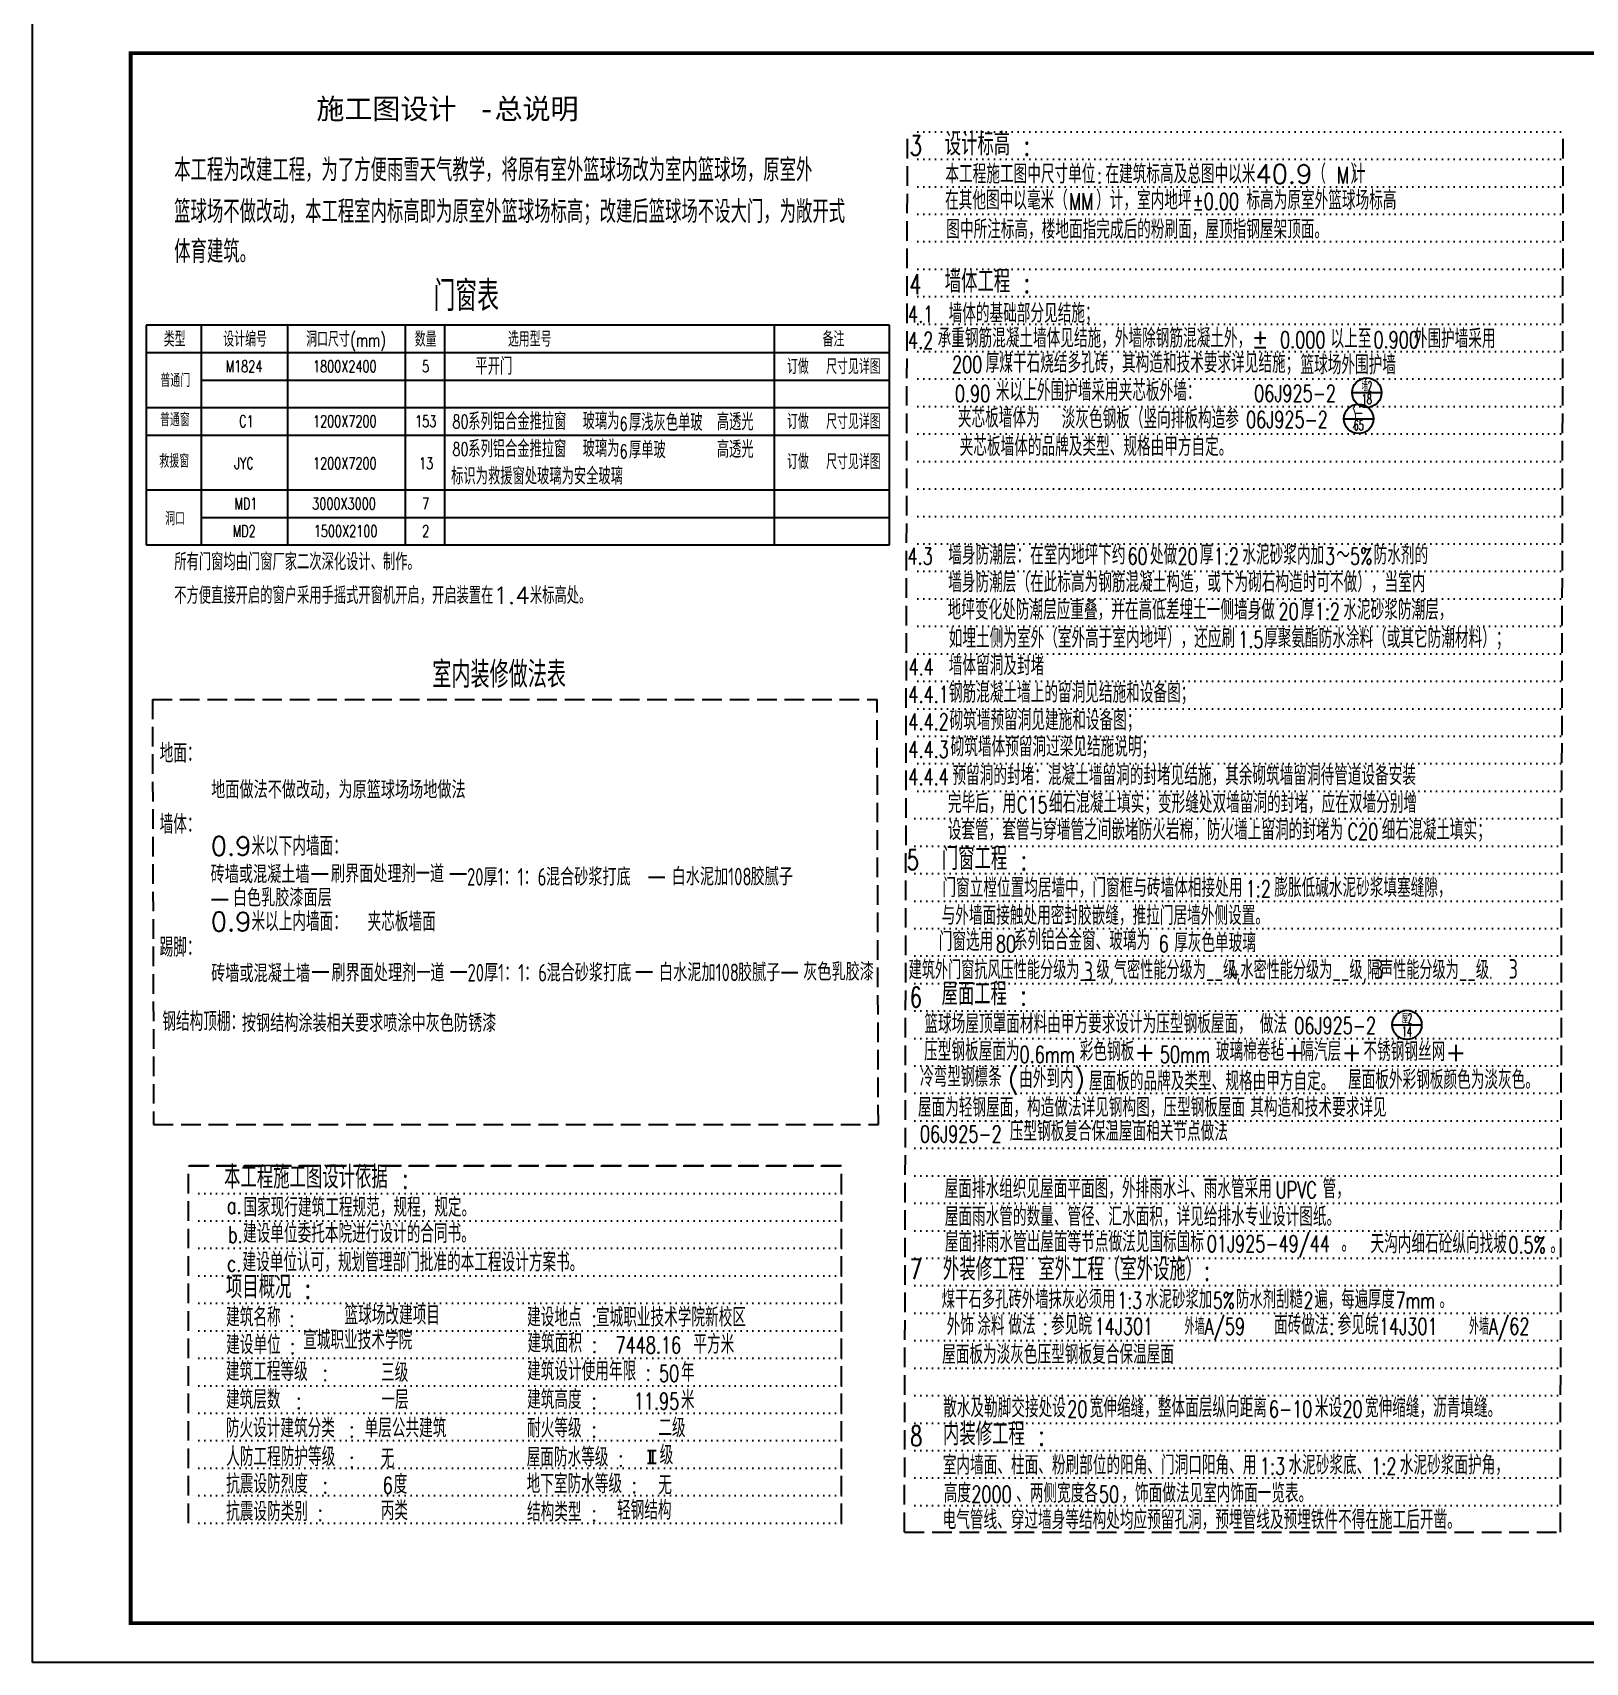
# Model space of a CAD drawing. Extents: x 962303 to 1579583, y -174742 to 224716.
# Drawn here: x 1334333 to 1373874, y 140258 to 181783 of the extents above; entities that cross this region are included whole.
import ezdxf
from ezdxf.enums import TextEntityAlignment as Align

# ---------------------------------------------------------------- set-up
doc = ezdxf.new("R2010")
doc.units = 0
doc.header["$LTSCALE"] = 1000
doc.header["$MEASUREMENT"] = 0
for name, pattern in [('ACAD_ISO07W100', [3, 0, -3]), ('DASH', [0.35, 0.25, -0.1]), ('SOLID', [0])]:
    doc.linetypes.add(name, pattern=pattern)
for name, color, linetype in [('1', 140, 'Continuous'), ('COLUMN', 9, 'Continuous'), ('F', 251, 'Continuous'), ('PUB_DIM', 3, 'Continuous'), ('PUB_TAB', 7, 'Continuous'), ('PUB_TITLE', 4, 'Continuous'), ('WIN', 3, 'Continuous'), ('管1', 7, 'Continuous'), ('设计说明、门窗文字', 7, 'Continuous'), ('说明改字', 4, 'Continuous')]:
    doc.layers.add(name, color=color, linetype=linetype)
doc.styles.add('_TCH_DIM', font='SIMPLEX', dxfattribs={"bigfont": 'GBCBIG'})
doc.styles.add('_TCH_WDTABLE', font='SIMPLEX', dxfattribs={"bigfont": 'GBCBIG'})
doc.styles.add('COMP', font='complex', dxfattribs={"bigfont": 'hztxt'})
doc.styles.add('TSSD_Dimension', font='tssdeng.shx', dxfattribs={"width": 0.75, "bigfont": 'Hztxt.shx'})
doc.styles.add('样式 1', font='GBENOR', dxfattribs={"width": 0.8, "bigfont": 'HZTXT'})
doc.styles.add('黑体', font='simhei.ttf', dxfattribs={"height": 4.3})

# ---------------------------------------------------------------- blocks, each defined once
blk = doc.blocks.new('_INDEX')
blk.add_line((-0.5, 0), (0.5, 0))
blk.add_circle((0, 0), 0.5)
at = {"style": 'COMP'}
for tag, width, p, p2 in [('1', 2.333333, (-0.17, 0.05), (0.17, 0.05)), ('-', 1.166667, (-0.17, -0.39), (0.17, -0.39))]:
    blk.add_attdef(tag, text='', height=0.34, dxfattribs=dict(at, width=width)).set_placement(p, p2, align=Align.FIT)

msp = doc.modelspace()

# ---------------------------------------------------------------- linework, layer by layer
for p, q in [((1341437.6, 160349.1), (1341859.8, 160349.1)), ((1344957.4, 160349.1), (1345379.6, 160349.1)), ((1350013.8, 160267.1), (1350436.1, 160267.1)), ((1338888.3, 159697.7), (1339310.5, 159697.7)), ((1341451.7, 157854.7), (1341873.9, 157854.7)), ((1344971.5, 157854.7), (1345393.8, 157854.7)), ((1349692.9, 157854.7), (1350115.2, 157854.7)), ((1353400.2, 157834.1), (1353822.4, 157834.1)), ((1349987.6, 145657.1), (1350212, 145657.1)), ((1349987.6, 145338.1), (1350212, 145338.1)), ((1350054.9, 145657.1), (1350054.9, 145338.1)), ((1350116.7, 145657.1), (1350116.7, 145338.1))]:
    msp.add_line(p, q)
at = {"layer": 'F', "linetype": 'DASH', "ltscale": 2}
for p, q in [((1356537.4, 143578.9), (1356612.1, 179257.5)), ((1373237.1, 143578.9), (1373311.7, 179257.5)), ((1337383.8, 164794.6), (1337415.4, 153962.4)), ((1337383.8, 164794.6), (1355838.8, 164794.6)), ((1355870.4, 153962.4), (1355838.8, 164794.6)), ((1337415.4, 153962.4), (1355870.4, 153962.4)), ((1338303.3, 143808.5), (1338303.3, 152908.5)), ((1338303.3, 152908.5), (1354928.3, 152908.5)), ((1354928.3, 152908.5), (1338303.3, 152908.5)), ((1354928.3, 152908.5), (1338303.3, 152908.5)), ((1354928.3, 143808.5), (1354928.3, 152908.5)), ((1356537.4, 143578.9), (1373237.1, 143578.9))]:
    msp.add_line(p, q, dxfattribs=at)
at = {"layer": 'F', "linetype": 'ACAD_ISO07W100', "ltscale": 0.05}
for p, q in [((1373237.1, 179257.5), (1356612.1, 179257.5)), ((1373237.1, 179257.5), (1356612.1, 179257.5)), ((1373237.1, 178557.5), (1356612.1, 178557.5)), ((1373237.1, 177857.5), (1356612.1, 177857.5)), ((1373237.1, 177157.5), (1356612.1, 177157.5)), ((1373237.1, 176457.5), (1356612.1, 176457.5)), ((1373237.1, 175757.5), (1356612.1, 175757.5)), ((1373237.1, 175057.5), (1356612.1, 175057.5)), ((1373237.1, 174357.5), (1356612.1, 174357.5)), ((1373237.1, 173657.5), (1356612.1, 173657.5)), ((1373237.1, 172957.5), (1356612.1, 172957.5)), ((1373237.1, 172257.5), (1356612.1, 172257.5)), ((1373237.1, 171557.5), (1356612.1, 171557.5)), ((1373237.1, 170857.5), (1356612.1, 170857.5)), ((1373237.1, 170157.5), (1356612.1, 170157.5)), ((1373237.1, 169457.5), (1356612.1, 169457.5)), ((1373237.1, 168757.5), (1356612.1, 168757.5)), ((1373237.1, 168057.5), (1356612.1, 168057.5)), ((1373237.1, 167357.5), (1356612.1, 167357.5)), ((1373237.1, 166657.5), (1356612.1, 166657.5)), ((1373237.1, 166657.5), (1356612.1, 166657.5)), ((1373237.1, 166657.5), (1356612.1, 166657.5)), ((1373237.1, 165957.5), (1356612.1, 165957.5)), ((1373237.1, 165257.5), (1356612.1, 165257.5)), ((1373237.1, 165257.5), (1356612.1, 165257.5)), ((1373237.1, 165257.5), (1356612.1, 165257.5)), ((1373237.1, 164557.5), (1356612.1, 164557.5)), ((1373237.1, 163857.5), (1356612.1, 163857.5)), ((1373237.1, 163857.5), (1356612.1, 163857.5)), ((1373237.1, 163157.5), (1356612.1, 163157.5)), ((1373237.1, 162457.5), (1356612.1, 162457.5)), ((1373237.1, 162457.5), (1356612.1, 162457.5)), ((1373162.4, 161757.5), (1356537.4, 161757.5)), ((1373162.4, 161057.5), (1356537.4, 161057.5)), ((1373162.4, 160357.5), (1356537.4, 160357.5)), ((1373162.4, 159657.5), (1356537.4, 159657.5)), ((1373162.4, 158957.5), (1356537.4, 158957.5)), ((1373162.4, 158257.5), (1356537.4, 158257.5)), ((1373162.4, 157557.5), (1356537.4, 157557.5)), ((1373162.4, 156857.5), (1356537.4, 156857.5)), ((1373162.4, 156157.5), (1356537.4, 156157.5)), ((1373162.4, 155457.5), (1356537.4, 155457.5)), ((1373162.4, 154757.5), (1356537.4, 154757.5)), ((1373162.4, 154057.5), (1356537.4, 154057.5)), ((1373162.4, 153357.5), (1356537.4, 153357.5)), ((1373162.4, 152657.5), (1356537.4, 152657.5)), ((1354928.3, 152208.5), (1338303.3, 152208.5)), ((1373162.4, 151957.5), (1356537.4, 151957.5)), ((1354928.3, 151508.5), (1338303.3, 151508.5)), ((1373162.4, 151257.5), (1356537.4, 151257.5)), ((1354928.3, 150808.5), (1338303.3, 150808.5)), ((1354928.3, 150808.5), (1338303.3, 150808.5)), ((1373162.4, 150557.5), (1356537.4, 150557.5)), ((1354928.3, 150108.5), (1338303.3, 150108.5)), ((1354928.3, 150108.5), (1338303.3, 150108.5)), ((1373162.4, 149857.5), (1356537.4, 149857.5)), ((1354928.3, 149408.5), (1338303.3, 149408.5)), ((1373162.4, 149157.5), (1356537.4, 149157.5)), ((1354928.3, 148708.5), (1338303.3, 148708.5)), ((1373162.4, 148457.5), (1356537.4, 148457.5)), ((1354928.3, 148008.5), (1338303.3, 148008.5)), ((1373162.4, 147757.5), (1356537.4, 147757.5)), ((1354928.3, 147308.5), (1338303.3, 147308.5)), ((1373162.4, 147057.5), (1356537.4, 147057.5)), ((1354928.3, 146608.5), (1338303.3, 146608.5)), ((1373162.4, 146357.5), (1356537.4, 146357.5)), ((1354928.3, 145908.5), (1338303.3, 145908.5)), ((1354928.3, 145908.5), (1338303.3, 145908.5)), ((1373162.4, 145657.5), (1356537.4, 145657.5)), ((1354928.3, 145208.5), (1338303.3, 145208.5)), ((1373162.4, 144957.5), (1356537.4, 144957.5)), ((1354928.3, 144508.5), (1338303.3, 144508.5)), ((1373162.4, 144257.5), (1356537.4, 144257.5)), ((1354928.3, 143808.5), (1338303.3, 143808.5))]:
    msp.add_line(p, q, dxfattribs=at)
at = {"layer": 'PUB_TAB'}
for p, q in [((1356156.6, 174330.5), (1337223.7, 174330.5)), ((1337223.7, 174330.5), (1337223.7, 168730.5)), ((1353218.5, 174330.5), (1353218.5, 168730.5)), ((1356156.6, 168730.5), (1356156.6, 174330.5)), ((1337223.7, 170130.5), (1356156.6, 170130.5))]:
    msp.add_line(p, q, dxfattribs=at)
for points in [[(1338623.7, 174330.5), (1338623.7, 168730.5)], [(1340823.7, 174330.5), (1340823.7, 168730.5)], [(1343823.7, 174330.5), (1343823.7, 168730.5)], [(1344823.7, 174330.5), (1344823.7, 168730.5)], [(1337223.7, 173630.5), (1356156.6, 173630.5)], [(1338623.7, 172930.5), (1356156.6, 172930.5)], [(1337223.7, 172230.5), (1356156.6, 172230.5)], [(1337223.7, 171530.5), (1356156.6, 171530.5)], [(1338623.7, 169430.5), (1356156.6, 169430.5)], [(1337223.7, 168730.5), (1356156.6, 168730.5)]]:
    msp.add_lwpolyline(points, dxfattribs=at)
at = {"layer": 'PUB_TITLE'}
msp.add_lwpolyline([(1334333.3, 140258.1), (1334333.3, 182258.1), (1408633.3, 182258.1), (1408633.3, 140258.1)], close=True, dxfattribs=at)
at = {"layer": 'PUB_TITLE', "const_width": 100}
msp.add_lwpolyline([(1336833.3, 141258.1), (1407633.3, 141258.1), (1407633.3, 181258.1), (1336833.3, 181258.1)], close=True, dxfattribs=at)

# ---------------------------------------------------------------- block references
at = {"layer": 'PUB_DIM'}
ref = msp.add_blockref('_INDEX', (1368308, 172609.2), dxfattribs=dict(at, xscale=750, yscale=750, zscale=750))
ref.add_attrib('1', '墙2', dxfattribs={"layer": '0', "height": 255, "style": 'COMP', "width": 0.6}).set_placement((1368180.5, 172646.7), (1368435.5, 172646.7), align=Align.FIT)
ref.add_attrib('-', '18', dxfattribs={"layer": '0', "height": 255, "style": 'COMP', "width": 0.724138}).set_placement((1368180.5, 172316.7), (1368435.5, 172316.7), align=Align.FIT)
ref = msp.add_blockref('_INDEX', (1368101.6, 171941), dxfattribs=dict(at, xscale=750, yscale=750, zscale=750))
ref.add_attrib('1', '-', dxfattribs={"layer": '0', "height": 255, "style": 'COMP', "width": 1.166667}).set_placement((1367974.1, 171978.5), (1368229.1, 171978.5), align=Align.FIT)
ref.add_attrib('-', '65', dxfattribs={"layer": '0', "height": 255, "style": 'COMP', "width": 0.617647}).set_placement((1367974.1, 171648.5), (1368229.1, 171648.5), align=Align.FIT)
ref = msp.add_blockref('_INDEX', (1369329.6, 156500.7), dxfattribs=dict(at, xscale=750, yscale=750, zscale=750))
ref.add_attrib('1', '屋2', dxfattribs={"layer": '0', "height": 255, "style": 'COMP', "width": 0.6}).set_placement((1369202.1, 156538.2), (1369457.1, 156538.2), align=Align.FIT)
ref.add_attrib('-', '14', dxfattribs={"layer": '0', "height": 255, "style": 'COMP', "width": 0.677419}).set_placement((1369202.1, 156208.2), (1369457.1, 156208.2), align=Align.FIT)

# ---------------------------------------------------------------- texts
at = {"style": '_TCH_DIM'}
for s, height, p in [('墙体的基础部分见结施；', 482.27, (1357659.3, 174392.9)), ('承重钢筋混凝土墙体见结施，外墙除钢筋混凝土外，±', 482.27, (1357378.4, 173757.1)), ('以上至   外围护墙采用', 482.27, (1367384.6, 173743.6)), ('厚煤干石烧结多孔砖，其构造和技术要求详见结施；', 482.27, (1358602.8, 173114.1)), ('篮球场外围护墙', 482.27, (1366620, 173075.2)), ('米以上外围护墙采用夹芯板外墙：', 482.27, (1358865.3, 172396.4)), ('夹芯板墙体为', 482.27, (1357895.6, 171718.1)), ('淡灰色钢板（竖向排板构造参        ）', 482.27, (1360538.6, 171697)), ('夹芯板墙体的品牌及类型、规格由甲方自定。', 482.27, (1357941.4, 170994.4)), ('墙身防潮层：在室内地坪下约', 482.27, (1357650.4, 168230.4)), ('处做', 482.27, (1362785.6, 168230.4)), ('厚', 482.3, (1364059.2, 168230.4)), ('水泥砂浆内加', 482.27, (1365138.8, 168230.4)), ('防水剂的', 482.27, (1368482, 168230.4)), ('～', 482.3, (1367530.9, 168230.4)), ('墙身防潮层（在此标高为钢筋混凝土构造，或下为砌石构造时可不做），当室内', 482.27, (1357648.7, 167524.2)), ('地坪变化处防潮层应重叠，并在高低差埋土一侧墙身做', 482.27, (1357634.4, 166823.9)), ('水泥砂浆防潮层，', 482.27, (1367711, 166823.9)), ('厚', 482.3, (1366631.3, 166823.9)), ('如埋土侧为室外（室外高于室内地坪），还应刷', 482.27, (1357662.7, 166106.1)), ('厚聚氨酯防水涂料（或其它防潮材料）；', 482.27, (1365692.1, 166106.1)), ('墙体留洞及封堵', 482.27, (1357662.5, 165409)), ('钢筋混凝土墙上的留洞见结施和设备图；', 482.27, (1357666.4, 164708.7)), ('砌筑墙预留洞见建施和设备图；', 482.27, (1357682.4, 164008.5)), ('地面：', 482.27, (1337568.4, 163181.3, -1135.1)), ('砌筑墙体预留洞过梁见结施说明；', 482.27, (1357710.4, 163336.2)), ('预留洞的封堵：混凝土墙留洞的封堵见结施，其余砌筑墙留洞待管道设备安装', 482.27, (1357756.1, 162607.9)), ('完毕后，用', 482.27, (1357642.3, 161897.5)), ('细石混凝土填实；变形缝处双墙留洞的封堵，应在双墙分别增', 482.27, (1360211.9, 161897.5)), ('墙体：', 482.27, (1337568.4, 161373.1, -1135.1)), ('设套管，套管与穿墙管之间嵌堵防火岩棉，防火墙上留洞的封堵为', 482.27, (1357636.8, 161212.1)), ('细石混凝土填实；', 482.27, (1368689.1, 161212.1)), ('0.9米以下内墙面：', 482.27, (1338872.1, 160815.2, -1135.1)), ('0.9米以上内墙面：', 482.27, (1338872.1, 158892.8, -1135.1)), ('夹芯板墙面', 482.27, (1342863.6, 158887.3, -1135.1)), ('踢脚：', 482.27, (1337568.4, 158237.8, -1135.1)), ('钢结构顶棚：', 482.27, (1337637.2, 156346.1)), ('做法', 482.27, (1365583.7, 156277.1)), ('压型钢板屋面为', 482.27, (1357036.3, 155581.9)), ('彩色钢板+', 482.27, (1360998, 155581.9)), ('玻璃棉卷毡+', 482.27, (1364465.3, 155581.9)), ('隔汽层+', 482.27, (1366612.9, 155578.1)), ('不锈钢钢丝网+', 482.27, (1368223.2, 155578.1)), ('冷弯型钢檩条', 482.27, (1356930.5, 154921.4)), ('(由外到内)', 482.27, (1359164.7, 154888.8)), ('屋面板的品牌及类型、规格由甲方自定。', 482.27, (1361233.3, 154828.4)), ('屋面板外彩钢板颜色为淡灰色。', 482.27, (1367830.3, 154862.4)), ('其构造和技术要求详见', 482.27, (1365340.5, 154154)), ('压型钢板复合保温屋面相关节点做法', 482.27, (1359217.2, 153540.6))]:
    msp.add_text(s, height=height, dxfattribs=at).set_placement(p)
for s, height, style, width, p in [('4.1', 425, '_TCH_DIM', 0.705882, (1356627.1, 174392.9)), ('4.2', 425, '_TCH_DIM', 0.705882, (1356627.1, 173724.6)), ('0.000', 425, '_TCH_DIM', 0.705882, (1366098.9, 173743.6)), ('0.900', 425, '_TCH_DIM', 0.705882, (1368478.8, 173743.6)), ('200', 425, '_TCH_DIM', 0.705882, (1357745.6, 173114.1)), ('0.90', 425, '_TCH_DIM', 0.705882, (1357819.8, 172371.5)), ('06J925-2', 425, '_TCH_DIM', 0.705882, (1365439.2, 172378.5)), ('06J925-2', 425, '_TCH_DIM', 0.705882, (1365232.8, 171710.3)), ('4.3', 425, '_TCH_DIM', 0.705882, (1356612.1, 168230.4)), ('60', 425, '_TCH_DIM', 0.705882, (1362214.2, 168230.4)), ('20', 425, '_TCH_DIM', 0.705882, (1363487.8, 168230.4)), ('1:2', 425, '_TCH_DIM', 0.705882, (1364410.2, 168230.4)), ('3', 425, '_TCH_DIM', 0.705882, (1367245.2, 168230.4)), ('5%%%', 425, '_TCH_DIM', 0.705882, (1367882, 168230.4)), ('20', 425, '_TCH_DIM', 0.705882, (1366059.9, 166823.9)), ('1:2', 425, '_TCH_DIM', 0.705882, (1366982.4, 166823.9)), ('1.5', 425, '_TCH_DIM', 0.705882, (1365035, 166106.1)), ('4.4', 425, '_TCH_DIM', 0.705882, (1356640.2, 165409)), ('4.4.1', 425, '_TCH_DIM', 0.705882, (1356636, 164708.7)), ('4.4.2', 425, '_TCH_DIM', 0.705882, (1356636, 164008.5)), ('4.4.3', 425, '_TCH_DIM', 0.705882, (1356636, 163308.2)), ('4.4.4', 425, '_TCH_DIM', 0.705882, (1356635.6, 162607.9)), ('C15', 425, '_TCH_DIM', 0.705882, (1359397.6, 161897.5)), ('C20', 425, '_TCH_DIM', 0.705882, (1367817.6, 161212.1)), ('刷界面处理剂一道', 450, '样式 1', 0.8, (1341929.3, 160125.6)), ('20', 450, '样式 1', 0.8, (1345395.1, 160046.8)), ('厚', 450, '样式 1', 0.8, (1345815.1, 160046.8)), ('1', 450, '样式 1', 0.8, (1346175.1, 160046.8)), ('：', 450, '样式 1', 0.8, (1346325.1, 160046.8)), ('1', 450, '样式 1', 0.8, (1346685.1, 160046.8)), ('：', 450, '样式 1', 0.8, (1346835.1, 160046.8)), ('6', 450, '样式 1', 0.8, (1347195.1, 160046.8)), ('混合砂浆打底', 450, '样式 1', 0.8, (1347405.1, 160046.8)), ('白水泥加', 450, '样式 1', 0.8, (1350605.5, 160054.9)), ('108', 450, '样式 1', 0.8, (1352045.5, 160054.9)), ('胶腻子', 450, '样式 1', 0.8, (1352615.5, 160054.9)), ('白色乳胶漆面层', 450, '样式 1', 0.8, (1339431.3, 159516.5)), ('刷界面处理剂一道', 450, '样式 1', 0.8, (1341943.5, 157601.8)), ('20', 450, '样式 1', 0.8, (1345409.2, 157605)), ('厚', 450, '样式 1', 0.8, (1345829.2, 157605)), ('1', 450, '样式 1', 0.8, (1346189.2, 157605)), ('：', 450, '样式 1', 0.8, (1346339.2, 157605)), ('1', 450, '样式 1', 0.8, (1346699.2, 157605)), ('：', 450, '样式 1', 0.8, (1346849.2, 157605)), ('6', 450, '样式 1', 0.8, (1347209.2, 157605)), ('混合砂浆打底', 450, '样式 1', 0.8, (1347419.2, 157605)), ('白水泥加', 450, '样式 1', 0.8, (1350284.6, 157613.1)), ('108', 450, '样式 1', 0.8, (1351724.6, 157613.1)), ('胶腻子', 450, '样式 1', 0.8, (1352294.6, 157613.1)), ('灰色乳胶漆', 450, '样式 1', 0.8, (1353956.5, 157628.5)), ('按钢结构涂装相关要求喷涂中灰色防锈漆', 450, '样式 1', 0.8, (1339662.5, 156320.5, 1135.1)), ('06J925-2', 425, '_TCH_DIM', 0.705882, (1366460.9, 156270)), ('0.6mm', 425, '_TCH_DIM', 0.705882, (1359465.9, 155534.1)), ('50mm', 425, '_TCH_DIM', 0.705882, (1363038, 155534.1)), ('06J925-2', 425, '_TCH_DIM', 0.705882, (1356928.9, 153507.5))]:
    msp.add_text(s, height=height, dxfattribs=dict(style=style, width=width)).set_placement(p)
at = {"layer": '1', "color": 7, "style": '样式 1', "width": 0.8}
for s, p in [('地面做法不做改动，为原篮球场场地做法', (1338880.4, 162267.5)), ('砖墙或混凝土墙', (1338866.2, 160112.5)), ('砖墙或混凝土墙', (1338880.4, 157588.7))]:
    msp.add_text(s, height=450, dxfattribs=at).set_placement(p)
at = {"layer": 'COLUMN', "color": 3, "linetype": 'SOLID'}
for s, height, style, p in [('施工图设计', 522.78, '黑体', (1341560.3, 179579.9)), ('-', 522.8, '黑体', (1345719, 179579.9)), ('总说明', 522.78, '黑体', (1346097, 179579.9)), ('设计标高', 578.72, '_TCH_DIM', (1357560.6, 178652.1)), ('墙体工程', 578.72, '_TCH_DIM', (1357560.6, 175152.1)), ('门窗表', 771.63, '_TCH_WDTABLE', (1344542.1, 174688.3)), ('室内装修做法表', 675.18, '_TCH_DIM', (1344512, 165089.2)), ('门窗工程', 578.72, '_TCH_DIM', (1357486.1, 160445.8)), ('屋面工程', 578.72, '_TCH_DIM', (1357478.8, 157000.7)), ('本工程施工图设计依据', 578.72, '_TCH_DIM', (1339209.7, 152331.6)), ('外装修工程', 578.72, '_TCH_DIM', (1357515.8, 149986.7)), ('室外工程（室外设施）', 578.72, '_TCH_DIM', (1359947.9, 149986.7)), ('项目概况', 578.72, '_TCH_DIM', (1339256.3, 149529.9)), ('内装修工程', 578.72, '_TCH_DIM', (1357515.8, 145786.7))]:
    msp.add_text(s, height=height, dxfattribs=dict(at, style=style)).set_placement(p)
at = {"layer": 'COLUMN', "color": 3, "linetype": 'SOLID', "style": '_TCH_DIM', "width": 0.705882}
for s, p in [('3', (1356669.2, 178649.6)), (':', (1359571.4, 178652.1)), ('4', (1356655.7, 175115.8)), (':', (1359571.4, 175152.1)), ('5', (1356594.6, 160450.4)), (':', (1359497, 160445.8)), ('6', (1356669.2, 156953.4)), (':', (1359489.6, 157000.7)), (':', (1343748.2, 152331.6)), ('7', (1356669.2, 150018.4)), (':', (1364160.7, 149986.7)), (':', (1341267.1, 149529.9)), ('8', (1356681.9, 145772.4)), (':', (1359947.9, 145786.7))]:
    msp.add_text(s, height=510, dxfattribs=at).set_placement(p)
at = {"layer": 'COLUMN', "color": 5, "linetype": 'SOLID', "style": '_TCH_DIM'}
for s, height, p in [('本工程为改建工程，为了方便雨雪天气教学，将原有室外篮球场改为室内篮球场，原室外', 578.723, (1337939, 177993.1)), ('篮球场不做改动，本工程室内标高即为原室外篮球场标高；改建后篮球场不设大门，为敞开式', 578.723, (1337939, 176932.5)), ('体育建筑。', 578.72, (1337939, 175915.6))]:
    msp.add_text(s, height=height, dxfattribs=at).set_placement(p)
at = {"layer": 'PUB_TAB', "style": '_TCH_WDTABLE'}
for s, p in [('类型', (1337672.6, 173780.5)), ('设计编号', (1339189.6, 173780.5)), ('洞口尺寸', (1341299.1, 173780.5)), ('数量', (1344064.1, 173780.5)), ('选用型号', (1346436.4, 173780.5)), ('备注', (1354448.6, 173780.5)), ('订做', (1353544.2, 173080.5)), ('尺寸见详图', (1354540.2, 173080.5)), ('订做', (1353544.2, 171680.5)), ('尺寸见详图', (1354540.2, 171680.5)), ('尺寸见详图', (1354540.2, 170656.9)), ('订做', (1353544.2, 170656.9))]:
    msp.add_text(s, height=385.82, dxfattribs=at).set_placement(p)
at = {"layer": 'PUB_TAB', "style": '_TCH_WDTABLE', "width": 0.705882}
for s, height, p in [('(mm)', 340, (1342422.5, 173780.5)), ('M1824', 297.5, (1339248.7, 173131.8)), ('1800X2400', 297.5, (1341473.7, 173131.8)), ('5', 297.5, (1344253.7, 173131.8)), ('C1', 297.5, (1339593.7, 171731.8)), ('1200X7200', 297.5, (1341473.7, 171731.8)), ('153', 297.5, (1344073.7, 171731.8)), ('JYC', 297.5, (1339468.7, 170659.9)), ('1200X7200', 297.5, (1341473.7, 170659.9)), ('13', 297.5, (1344173.7, 170659.9)), ('MD1', 297.5, (1339473.7, 169631.8)), ('3000X3000', 297.5, (1341453.7, 169631.8)), ('7', 297.5, (1344253.7, 169631.8)), ('MD2', 297.5, (1339428.7, 168931.8)), ('1500X2100', 297.5, (1341493.7, 168931.8)), ('2', 297.5, (1344253.7, 168931.8))]:
    msp.add_text(s, height=height, dxfattribs=at).set_placement(p)
at = {"layer": 'WIN', "color": 7}
for s, height, style, p in [('本工程施工图中尺寸单位', 482.27, '_TCH_DIM', (1357577.3, 177939.1)), ('在建筑标高及总图中以米40.9（  计', 482.27, '_TCH_DIM', (1361653.3, 177939.1)), ('）', 482.3, '_TCH_DIM', (1367891.3, 177939.1)), ('在其他图中以毫米（', 482.27, '_TCH_DIM', (1357570, 177270.1)), ('）计，室内地坪', 482.27, '_TCH_DIM', (1361415.3, 177270.1)), ('标高为原室外篮球场标高', 482.27, '_TCH_DIM', (1365244.2, 177270.1)), ('图中所注标高，楼地面指完成后的粉刷面，屋顶指钢屋架顶面。', 482.27, '_TCH_DIM', (1357599.8, 176529.2)), ('平开门', 434.04, '_TCH_DIM', (1345610.8, 173066.6)), ('普通门', 337.59, '_TCH_WDTABLE', (1337586.7, 172755.5)), ('普通窗', 337.59, '_TCH_WDTABLE', (1337577.4, 171752.9)), ('系列铝合金推拉窗', 434.04, '_TCH_DIM', (1345426.4, 171659.2)), ('玻璃为', 434.04, '_TCH_DIM', (1348340.1, 171671.5)), ('厚浅灰色单玻', 434.04, '_TCH_DIM', (1349519.8, 171635.6)), ('高透光', 434.04, '_TCH_DIM', (1351755.7, 171649.4)), ('系列铝合金推拉窗', 434.04, '_TCH_DIM', (1345426.4, 170959.2)), ('玻璃为', 434.04, '_TCH_DIM', (1348340.1, 170971.5)), ('厚单玻', 434.04, '_TCH_DIM', (1349519.8, 170935.6)), ('高透光', 434.04, '_TCH_DIM', (1351755.7, 170949.4)), ('救援窗', 337.59, '_TCH_WDTABLE', (1337560, 170697.8)), ('标识为救援窗处玻璃为安全玻璃', 434.043, '_TCH_DIM', (1344991.8, 170266.4)), ('洞口', 337.59, '_TCH_WDTABLE', (1337708.9, 169232.5)), ('所有门窗均由门窗厂家二次深化设计、制作。', 434.043, '_TCH_DIM', (1337941.6, 168084.3)), ('不方便直接开启的窗户采用手摇式开窗机开启，开启装置在1.4米标高处。', 434.043, '_TCH_DIM', (1337941.6, 167227.5)), ('门窗立樘位置均居墙中，门窗框与砖墙体相接处用', 482.27, '_TCH_DIM', (1357501.1, 159754.5)), ('膨胀低碱水泥砂浆填塞缝隙，', 482.27, '_TCH_DIM', (1365953, 159754.5)), ('与外墙面接触处用密封胶嵌缝，推拉门居墙外侧设置。', 482.27, '_TCH_DIM', (1357482.6, 159047.1)), ('门窗选用', 482.27, '_TCH_DIM', (1357407.8, 158385.7)), ('系列铝合金窗、玻璃为', 482.27, '_TCH_DIM', (1359319.4, 158403.3)), ('厚灰色单玻璃', 482.27, '_TCH_DIM', (1363403.1, 158352.2)), ('篮球场屋顶罩面材料由甲方要求设计为压型钢板屋面，', 482.27, '_TCH_DIM', (1357043.6, 156283.3)), ('屋面为轻钢屋面，构造做法详见钢构图，压型钢板屋面', 482.27, '_TCH_DIM', (1356877.4, 154157.5)), ('屋面排水组织见屋面平面图，外排雨水斗、雨水管采用', 482.27, '_TCH_DIM', (1357557.6, 152083.1)), ('管，', 482.27, '_TCH_DIM', (1367183.1, 152083.1)), ('国家现行建筑工程规范，规程，规定。', 482.27, '_TCH_DIM', (1339701.3, 151610.7)), ('屋面雨水管的数量、管径、汇水面积，详见给排水专业设计图纸。', 482.27, '_TCH_DIM', (1357561.2, 151372.6)), ('建设单位委托本院进行设计的合同书。', 482.27, '_TCH_DIM', (1339691.9, 150945.2)), ('屋面排雨水管出屋面等节点做法见国标国标', 482.27, '_TCH_DIM', (1357563.5, 150711.9, 56.8)), ('天沟内细石砼纵向找坡', 482.27, '_TCH_DIM', (1368403.3, 150681.8)), ('建设单位认可，规划管理部门批准的本工程设计方案书。', 482.27, '_TCH_DIM', (1339677.9, 150214.1)), ('。', 482.3, '_TCH_DIM', (1367662.3, 150711.9, 56.8)), ('。', 482.3, '_TCH_DIM', (1372979.9, 150673)), ('煤干石多孔砖外墙抹灰必须用', 472.624, '_TCH_DIM', (1357482.3, 149271.3)), ('水泥砂浆加', 472.62, '_TCH_DIM', (1362668.9, 149271.3)), ('防水剂刮糙', 472.62, '_TCH_DIM', (1364977.1, 149271.3)), ('遍，每遍厚度', 472.62, '_TCH_DIM', (1366977.3, 149271.3)), ('建筑名称', 482.27, '_TCH_DIM', (1339260.3, 148812.8)), ('篮球场改建项目', 482.27, '_TCH_DIM', (1342276.1, 148863.1)), ('建设地点', 482.27, '_TCH_DIM', (1346925, 148812.8)), ('宣城职业技术学院新校区', 482.27, '_TCH_DIM', (1348678.7, 148809.9)), ('外饰', 482.27, '_TCH_DIM', (1357610.8, 148594.4)), ('涂料', 482.27, '_TCH_DIM', (1358389, 148594.4)), ('做法', 482.27, '_TCH_DIM', (1359181.4, 148607.7)), ('参见皖', 482.27, '_TCH_DIM', (1360268.9, 148607.7)), ('面砖做法', 482.27, '_TCH_DIM', (1365946.9, 148607.7)), ('参见皖', 482.27, '_TCH_DIM', (1367565.5, 148607.7)), ('。', 472.6, '_TCH_DIM', (1370161.6, 149271.3)), ('宣城职业技术学院', 482.27, '_TCH_DIM', (1341223.9, 148231.6)), ('建筑面积', 482.27, '_TCH_DIM', (1346934.8, 148149.3)), ('建设单位', 482.27, '_TCH_DIM', (1339263.5, 148109.7)), ('平方米', 482.27, '_TCH_DIM', (1351158.8, 148122.2, -767.2)), ('屋面板为淡灰色压型钢板复合保温屋面', 482.27, '_TCH_DIM', (1357493.8, 147862.8, -6756.8)), ('建筑工程等级', 482.27, '_TCH_DIM', (1339255.3, 147429.5)), ('三级', 482.27, '_TCH_DIM', (1343206.6, 147402.8)), ('建筑设计使用年限', 482.27, '_TCH_DIM', (1346926.4, 147436.9)), ('年', 482.3, '_TCH_DIM', (1350844.5, 147409.2)), ('建筑层数', 482.27, '_TCH_DIM', (1339257.3, 146714.1)), ('一层', 482.27, '_TCH_DIM', (1343214.6, 146709.7)), ('建筑高度', 482.27, '_TCH_DIM', (1346925, 146714.1)), ('米', 482.3, '_TCH_DIM', (1350842.3, 146700.7)), ('散水及勒脚交接处设', 482.27, '_TCH_DIM', (1357520, 146499.6, 125.5)), ('宽伸缩缝，整体面层纵向距离', 482.27, '_TCH_DIM', (1361251, 146499.6, 125.5)), ('米设', 482.27, '_TCH_DIM', (1366986.3, 146499.6, 125.5)), ('宽伸缩缝，沥青填缝。', 482.27, '_TCH_DIM', (1368259.8, 146499.6, 125.5)), ('防火设计建筑分类', 482.27, '_TCH_DIM', (1339253.3, 145987.3)), ('单层公共建筑', 482.27, '_TCH_DIM', (1342786.3, 145987.9)), ('耐火等级', 482.27, '_TCH_DIM', (1346925, 145987.3)), ('二级', 482.27, '_TCH_DIM', (1350266.8, 145993.6)), ('人防工程防护等级', 482.27, '_TCH_DIM', (1339262.3, 145257.9)), ('屋面防水等级', 482.27, '_TCH_DIM', (1346913.7, 145246.9)), ('级', 482.3, '_TCH_DIM', (1350302, 145300.3)), ('无', 482.3, '_TCH_DIM', (1343199.8, 145210.2)), ('室内墙面、柱面、粉刷部位的阳角、门洞口阳角、用', 482.27, '_TCH_DIM', (1357511.3, 145043.6)), ('水泥砂浆底、', 482.27, '_TCH_DIM', (1366314.4, 145043.6)), ('水泥砂浆面护角，', 482.27, '_TCH_DIM', (1369149.3, 145043.6)), ('抗震设防烈度', 482.27, '_TCH_DIM', (1339262.3, 144563.8)), ('度', 482.3, '_TCH_DIM', (1343527.7, 144556.4)), ('地下室防水等级', 482.27, '_TCH_DIM', (1346913.7, 144568.1)), ('无', 482.3, '_TCH_DIM', (1350266.2, 144534.8)), ('高度', 482.27, '_TCH_DIM', (1357535.1, 144328.8)), ('、两侧宽度各', 482.27, '_TCH_DIM', (1359380.1, 144328.8)), ('，饰面做法见室内饰面一览表。', 482.27, '_TCH_DIM', (1362057.9, 144328.8)), ('抗震设防类别', 482.27, '_TCH_DIM', (1339262.3, 143861.7)), ('丙类', 482.27, '_TCH_DIM', (1343198.4, 143882.9)), ('结构类型', 482.27, '_TCH_DIM', (1346922.9, 143848.4)), ('轻钢结构', 482.27, '_TCH_DIM', (1349214.1, 143894.2)), ('电气管线、穿过墙身等结构处均应预留孔洞，预埋管线及预埋铁件不得在施工后开凿。', 482.27, '_TCH_DIM', (1357506.6, 143651.2))]:
    msp.add_text(s, height=height, dxfattribs=dict(at, style=style)).set_placement(p)
at = {"layer": 'WIN', "color": 7, "style": '_TCH_DIM', "width": 0.705882}
for s, height, p in [(':', 425, (1361439, 177939.1)), ('M', 425, (1367548.4, 177939.1)), ('MM', 425, (1360729.6, 177270.1)), ('%%p0.00', 425, (1363872.7, 177270.1)), ('1:2', 425, (1365224.5, 159754.5)), ('80', 425, (1358861.7, 158352.6)), ('6', 425, (1363009.1, 158356.7)), ('UPVC', 425, (1365983.1, 152083.1)), ('a.', 425, (1339281.3, 151688.7)), ('b.', 425, (1339309.9, 150945.2)), ('01J925-49/44', 425, (1364233.7, 150711.9, 56.8)), ('0.5%', 425, (1371913.9, 150681.8)), ('c.', 425, (1339285.9, 150214.1)), ('1:3', 416.5, (1361954.9, 149271.3)), ('5%', 416.5, (1364389.1, 149271.3)), ('2', 416.5, (1366697.3, 149271.3)), ('7mm', 416.5, (1369041.6, 149271.3)), (':', 425, (1340873.4, 148812.8)), (':', 425, (1348567.1, 148812.8)), ('14J301   外墙A/59', 425, (1361377.7, 148607.7)), ('14J301   外墙A/62', 425, (1368618.7, 148607.7)), (':', 425, (1360054.7, 148607.7)), (':', 425, (1367351.2, 148607.7)), (':', 425, (1340889.6, 148109.7)), (':', 425, (1348576.9, 148149.3)), ('7448.16', 425, (1349176, 148129.8, -767.2)), ('50', 425, (1350284.5, 147409.2)), (':', 425, (1341720.5, 147429.5)), (':', 425, (1349944.7, 147436.9)), ('11.95', 425, (1349643, 146700.7)), (':', 425, (1341046.4, 146714.1)), (':', 425, (1348567.1, 146714.1)), ('20', 425, (1360679.6, 146499.6, 125.5)), ('6-10', 425, (1365814.9, 146499.6, 125.5)), ('20', 425, (1367688.4, 146499.6, 125.5)), (':', 425, (1342395.9, 145987.3)), (':', 425, (1348567.1, 145987.3)), (':', 425, (1342394.5, 145212.9)), (':', 425, (1349244, 145246.9)), ('1:3', 425, (1365585.8, 145043.6)), ('1:2', 425, (1368420.7, 145043.6)), ('6', 425, (1343247.7, 144556.4)), (':', 425, (1341720.5, 144563.8)), (':', 425, (1349588, 144568.1)), ('2000', 425, (1358237.2, 144328.8)), ('50', 425, (1361486.5, 144328.8)), (':', 425, (1341592.5, 143861.7)), (':', 425, (1348565.1, 143848.4))]:
    msp.add_text(s, height=height, dxfattribs=at).set_placement(p)
at = {"layer": '管1', "style": '_TCH_WDTABLE', "width": 0.705882}
for s, p in [('80', (1345024, 171700.1)), ('6', (1349280.9, 171643.9)), ('80', (1345024, 171000.1)), ('6', (1349280.9, 170943.9))]:
    msp.add_text(s, height=340, dxfattribs=at).set_placement(p)
at = {"layer": '设计说明、门窗文字', "color": 0, "style": 'TSSD_Dimension', "width": 0.7}
msp.add_text('建筑外门窗抗风压性能分级为__级,气密性能分级为__级,水密性能分级为__级,隔声性能分级为__级.', height=477.966, dxfattribs=at).set_placement((1356641.7, 157663.8, -1586.9))
at = {"layer": '说明改字', "color": 50, "style": 'TSSD_Dimension', "width": 0.7}
for s, p in [('3', (1361105.2, 157620.8)), ('4', (1364810.5, 157658.3, -1586.9)), ('3', (1368493.8, 157672.1, -1586.9)), ('3', (1371922.6, 157680.6, -1586.9))]:
    msp.add_text(s, height=495.5, rotation=360, dxfattribs=at).set_placement(p)

doc.saveas('drawing.dxf')
